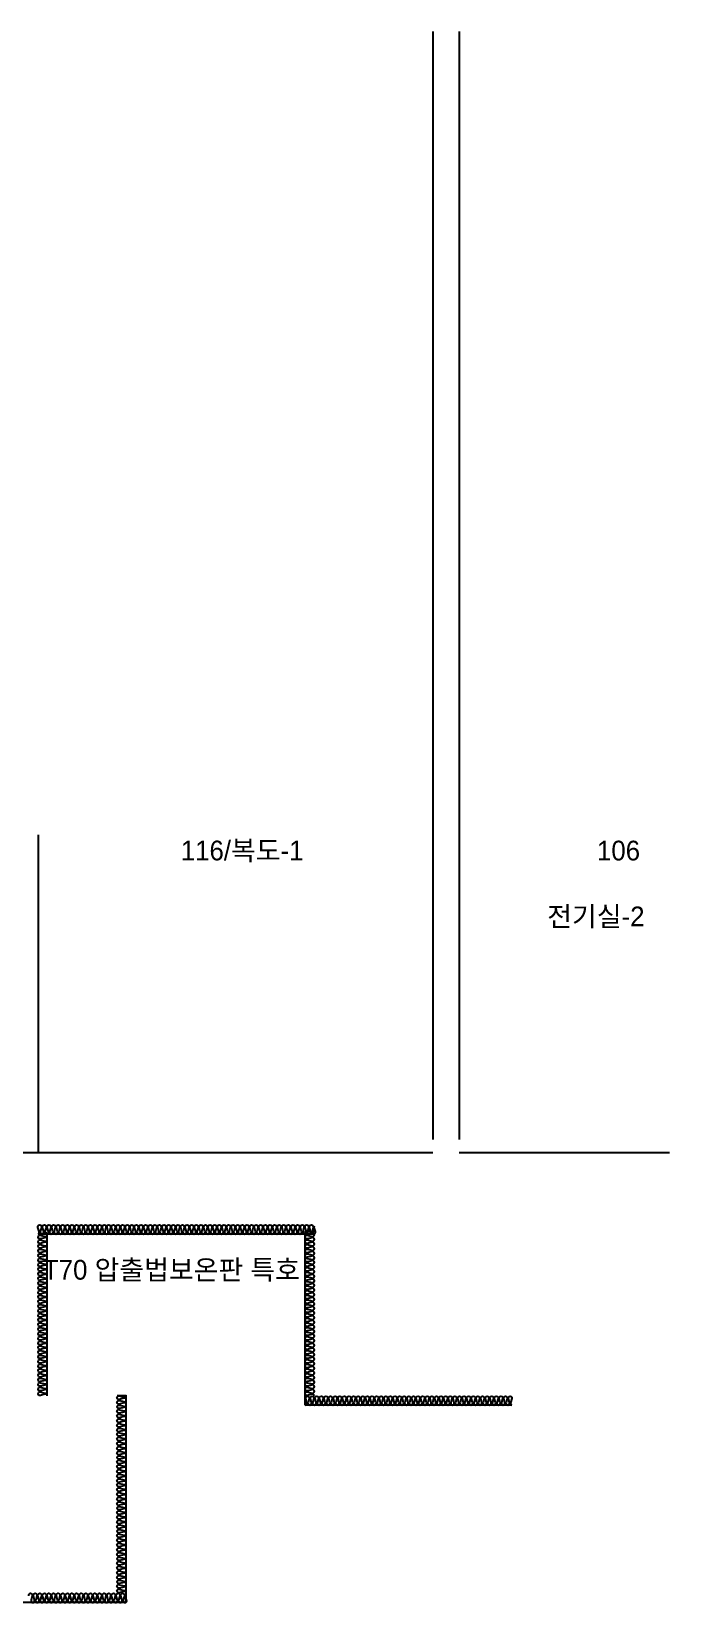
# Model space of a CAD drawing. Header units: millimetres. Extents: x -1320 to 172218, y -4077 to 50350.
# Drawn here: x 125349 to 130200, y -3420 to 8520 of the extents above; entities that cross this region are included whole.
import ezdxf
from ezdxf.enums import TextEntityAlignment as Align

# ---------------------------------------------------------------- set-up
doc = ezdxf.new("R2010")
doc.units = ezdxf.units.MM
doc.header["$LTSCALE"] = 60
for name, color, linetype in [('A-ELE-8', 8, 'Continuous'), ('A-FIN', 6, 'Continuous'), ('A-INS', 251, 'Continuous'), ('A-WALL-D', 7, 'Continuous'), ('INSUL', 8, 'Continuous'), ('ISL', 251, 'Continuous')]:
    doc.layers.add(name, color=color, linetype=linetype)
doc.layers.add('NOPLOT-TEXT', color=11, linetype='Continuous', plot=False)
doc.layers.add('NOPLOT-단열', color=21, linetype='Continuous', plot=False)
doc.styles.add('Gtx', font='')
doc.styles.get('Gtx').set_extended_font_data('Dotum')

msp = doc.modelspace()

# ---------------------------------------------------------------- linework, layer by layer
at = {"layer": 'A-ELE-8'}
msp.add_line((125400, 2415), (125400, 0), dxfattribs=at)
at = {"layer": 'A-FIN'}
for p, q in [((121678, 0), (128400, 0)), ((128600, 0), (130200, 0))]:
    msp.add_line(p, q, dxfattribs=at)
at = {"layer": 'A-INS'}
for p, q in [((129000, -1920, 0), (127430, -1920, 0)), ((126070, -3420), (117380, -3420))]:
    msp.add_line(p, q, dxfattribs=at)
at = {"layer": 'A-WALL-D'}
for p, q in [((128400, 8520, 0), (128400, 100)), ((128600, 8520, 0), (128600, 100))]:
    msp.add_line(p, q, dxfattribs=at)
at = {"layer": 'INSUL'}
for p, q in [((127500, -620), (125400, -620)), ((125470, -1850), (125470, -620)), ((127430, -1920, 0), (127430, -620, 0)), ((126070, -1850), (126000, -1850)), ((126070, -3420), (126070, -1850))]:
    msp.add_line(p, q, dxfattribs=at)
at = {"layer": 'ISL', "elevation": 0}
for points in [[(125400, -619, 0.413432), (125408, -601), (125399, -569, -1.449198), (125426, -569), (125417, -601, 0.524856), (125430, -620, 0.524856), (125443, -601), (125434, -569, -1.449198), (125461, -569), (125452, -601, 0.524856), (125465, -620, 0.524856), (125478, -601), (125469, -569, -1.449198), (125496, -569), (125487, -601, 0.524856), (125500, -620, 0.524856), (125513, -601), (125504, -569, -1.449198), (125531, -569), (125522, -601, 0.524856), (125535, -620, 0.524856), (125548, -601), (125539, -569, -1.449198), (125566, -569), (125557, -601, 0.524856), (125570, -620, 0.524856), (125583, -601), (125574, -569, -1.449198), (125601, -569), (125592, -601, 0.524856), (125605, -620, 0.524856), (125618, -601), (125609, -569, -1.449198), (125636, -569), (125627, -601, 0.524856), (125640, -620, 0.524856), (125653, -601), (125644, -569, -1.449198), (125671, -569), (125662, -601, 0.524856), (125675, -620, 0.524856), (125688, -601), (125679, -569, -1.449198), (125706, -569), (125697, -601, 0.524856), (125710, -620, 0.524856), (125723, -601), (125714, -569, -1.449198), (125741, -569), (125732, -601, 0.524856), (125745, -620, 0.524856), (125758, -601), (125749, -569, -1.449198), (125776, -569), (125767, -601, 0.524856), (125780, -620, 0.524856), (125793, -601), (125784, -569, -1.449198), (125811, -569), (125802, -601, 0.524856), (125815, -620, 0.524856), (125828, -601), (125819, -569, -1.449198), (125846, -569), (125837, -601, 0.524856), (125850, -620, 0.524856), (125863, -601), (125854, -569, -1.449198), (125881, -569), (125872, -601, 0.524856), (125885, -620, 0.524856), (125898, -601), (125889, -569, -1.449198), (125916, -569), (125907, -601, 0.524856), (125920, -620, 0.524856), (125933, -601), (125924, -569, -1.449198), (125951, -569), (125942, -601, 0.524856), (125955, -620, 0.524856), (125968, -601), (125959, -569, -1.449198), (125986, -569), (125977, -601, 0.524856), (125990, -620, 0.524856), (126003, -601), (125994, -569, -1.449198), (126021, -569), (126012, -601, 0.524856), (126025, -620, 0.524856), (126038, -601), (126029, -569, -1.449198), (126056, -569), (126047, -601, 0.524856), (126060, -620, 0.524856), (126073, -601), (126064, -569, -1.449198), (126091, -569), (126082, -601, 0.524856), (126095, -620, 0.524856), (126108, -601), (126099, -569, -1.449198), (126126, -569), (126117, -601, 0.524856), (126130, -620, 0.524856), (126143, -601), (126134, -569, -1.449198), (126161, -569), (126152, -601, 0.524856), (126165, -620, 0.524856), (126178, -601), (126169, -569, -1.449198), (126196, -569), (126187, -601, 0.524856), (126200, -620, 0.524856), (126213, -601), (126204, -569, -1.449198), (126231, -569), (126222, -601, 0.524856), (126235, -620, 0.524856), (126248, -601), (126239, -569, -1.449198), (126266, -569), (126257, -601, 0.524856), (126270, -620, 0.524856), (126283, -601), (126274, -569, -1.449198), (126301, -569), (126292, -601, 0.524856), (126305, -620, 0.524856), (126318, -601), (126309, -569, -1.449198), (126336, -569), (126327, -601, 0.524856), (126340, -620, 0.524856), (126353, -601), (126344, -569, -1.449198), (126371, -569), (126362, -601, 0.524856), (126375, -620, 0.524856), (126388, -601), (126379, -569, -1.449198), (126406, -569), (126397, -601, 0.524856), (126410, -620, 0.524856), (126423, -601), (126414, -569, -1.449198), (126441, -569), (126432, -601, 0.524856), (126445, -620, 0.524856), (126458, -601), (126449, -569, -1.449198), (126476, -569), (126467, -601, 0.524856), (126480, -620, 0.524856), (126493, -601), (126484, -569, -1.449198), (126511, -569), (126502, -601, 0.524856), (126515, -620, 0.524856), (126528, -601), (126519, -569, -1.449198), (126546, -569), (126537, -601, 0.524856), (126550, -620, 0.524856), (126563, -601), (126554, -569, -1.449198), (126581, -569), (126572, -601, 0.524856), (126585, -620, 0.524856), (126598, -601), (126589, -569, -1.449198), (126616, -569), (126607, -601, 0.524856), (126620, -620, 0.524856), (126633, -601), (126624, -569, -1.449198), (126651, -569), (126642, -601, 0.524856), (126655, -620, 0.524856), (126668, -601), (126659, -569, -1.449198), (126686, -569), (126677, -601, 0.524856), (126690, -620, 0.524856), (126703, -601), (126694, -569, -1.449198), (126721, -569), (126712, -601, 0.524856), (126725, -620, 0.524856), (126738, -601), (126729, -569, -1.449198), (126756, -569), (126747, -601, 0.524856), (126760, -620, 0.524856), (126773, -601), (126764, -569, -1.449198), (126791, -569), (126782, -601, 0.524856), (126795, -620, 0.524856), (126808, -601), (126799, -569, -1.449198), (126826, -569), (126817, -601, 0.524856), (126830, -620, 0.524856), (126843, -601), (126834, -569, -1.449198), (126861, -569), (126852, -601, 0.524856), (126865, -620, 0.524856), (126878, -601), (126869, -569, -1.449198), (126896, -569), (126887, -601, 0.524856), (126900, -620, 0.524856), (126913, -601), (126904, -569, -1.449198), (126931, -569), (126922, -601, 0.524856), (126935, -620, 0.524856), (126948, -601), (126939, -569, -1.449198), (126966, -569), (126957, -601, 0.524856), (126970, -620, 0.524856), (126983, -601), (126974, -569, -1.449198), (127001, -569), (126992, -601, 0.524856), (127005, -620, 0.524856), (127018, -601), (127009, -569, -1.449198), (127036, -569), (127027, -601, 0.524856), (127040, -620, 0.524856), (127053, -601), (127044, -569, -1.449198), (127071, -569), (127062, -601, 0.524856), (127075, -620, 0.524856), (127088, -601), (127079, -569, -1.449198), (127106, -569), (127097, -601, 0.524856), (127110, -620, 0.524856), (127123, -601), (127114, -569, -1.449198), (127141, -569), (127132, -601, 0.524856), (127145, -620, 0.524856), (127158, -601), (127149, -569, -1.449198), (127176, -569), (127167, -601, 0.524856), (127180, -620, 0.524856), (127193, -601), (127184, -569, -1.449198), (127211, -569), (127202, -601, 0.524856), (127215, -620, 0.524856), (127228, -601), (127219, -569, -1.449198), (127246, -569), (127237, -601, 0.524856), (127250, -620, 0.524856), (127263, -601), (127254, -569, -1.449198), (127281, -569), (127272, -601, 0.524856), (127285, -620, 0.524856), (127298, -601), (127289, -569, -1.449198), (127316, -569), (127307, -601, 0.524856), (127320, -620, 0.524856), (127333, -601), (127324, -569, -1.449198), (127351, -569), (127342, -601, 0.524856), (127355, -620, 0.524856), (127368, -601), (127359, -569, -1.449198), (127386, -569), (127377, -601, 0.524856), (127390, -620, 0.524856), (127403, -601), (127394, -569, -1.449198), (127421, -569), (127412, -601, 0.524856), (127425, -620, 0.524856), (127438, -601), (127429, -569, -1.449198), (127456, -569), (127447, -601, 0.524856), (127460, -620, 0.524856), (127473, -601), (127464, -569, -1.449198), (127491, -569), (127482, -601, 0.524856), (127495, -620, 0.524856), (127508, -601), (127499, -569, -0.210459), (127500, -558, -0.210459)], [(127500, -1850, 0.524856), (127481, -1837), (127449, -1846, -1.449198), (127449, -1819), (127481, -1828, 0.524856), (127500, -1815, 0.524856), (127481, -1802), (127449, -1811, -1.449198), (127449, -1784), (127481, -1793, 0.524856), (127500, -1780, 0.524856), (127481, -1767), (127449, -1776, -1.449198), (127449, -1749), (127481, -1758, 0.524856), (127500, -1745, 0.524856), (127481, -1732), (127449, -1741, -1.449198), (127449, -1714), (127481, -1723, 0.524856), (127500, -1710, 0.524856), (127481, -1697), (127449, -1706, -1.449198), (127449, -1679), (127481, -1688, 0.524856), (127500, -1675, 0.524856), (127481, -1662), (127449, -1671, -1.449198), (127449, -1644), (127481, -1653, 0.524856), (127500, -1640, 0.524856), (127481, -1627), (127449, -1636, -1.449198), (127449, -1609), (127481, -1618, 0.524856), (127500, -1605, 0.524856), (127481, -1592), (127449, -1601, -1.449198), (127449, -1574), (127481, -1583, 0.524856), (127500, -1570, 0.524856), (127481, -1557), (127449, -1566, -1.449198), (127449, -1539), (127481, -1548, 0.524856), (127500, -1535, 0.524856), (127481, -1522), (127449, -1531, -1.449198), (127449, -1504), (127481, -1513, 0.524856), (127500, -1500, 0.524856), (127481, -1487), (127449, -1496, -1.449198), (127449, -1469), (127481, -1478, 0.524856), (127500, -1465, 0.524856), (127481, -1452), (127449, -1461, -1.449198), (127449, -1434), (127481, -1443, 0.524856), (127500, -1430, 0.524856), (127481, -1417), (127449, -1426, -1.449198), (127449, -1399), (127481, -1408, 0.524856), (127500, -1395, 0.524856), (127481, -1382), (127449, -1391, -1.449198), (127449, -1364), (127481, -1373, 0.524856), (127500, -1360, 0.524856), (127481, -1347), (127449, -1356, -1.449198), (127449, -1329), (127481, -1338, 0.524856), (127500, -1325, 0.524856), (127481, -1312), (127449, -1321, -1.449198), (127449, -1294), (127481, -1303, 0.524856), (127500, -1290, 0.524856), (127481, -1277), (127449, -1286, -1.449198), (127449, -1259), (127481, -1268, 0.524856), (127500, -1255, 0.524856), (127481, -1242), (127449, -1251, -1.449198), (127449, -1224), (127481, -1233, 0.524856), (127500, -1220, 0.524856), (127481, -1207), (127449, -1216, -1.449198), (127449, -1189), (127481, -1198, 0.524856), (127500, -1185, 0.524856), (127481, -1172), (127449, -1181, -1.449198), (127449, -1154), (127481, -1163, 0.524856), (127500, -1150, 0.524856), (127481, -1137), (127449, -1146, -1.449198), (127449, -1119), (127481, -1128, 0.524856), (127500, -1115, 0.524856), (127481, -1102), (127449, -1111, -1.449198), (127449, -1084), (127481, -1093, 0.524856), (127500, -1080, 0.524856), (127481, -1067), (127449, -1076, -1.449198), (127449, -1049), (127481, -1058, 0.524856), (127500, -1045, 0.524856), (127481, -1032), (127449, -1041, -1.449198), (127449, -1014), (127481, -1023, 0.524856), (127500, -1010, 0.524856), (127481, -997), (127449, -1006, -1.449198), (127449, -979), (127481, -988, 0.524856), (127500, -975, 0.524856), (127481, -962), (127449, -971, -1.449198), (127449, -944), (127481, -953, 0.524856), (127500, -940, 0.524856), (127481, -927), (127449, -936, -1.449198), (127449, -909), (127481, -918, 0.524856), (127500, -905, 0.524856), (127481, -892), (127449, -901, -1.449198), (127449, -874), (127481, -883, 0.524856), (127500, -870, 0.524856), (127481, -857), (127449, -866, -1.449198), (127449, -839), (127481, -848, 0.524856), (127500, -835, 0.524856), (127481, -822), (127449, -831, -1.449198), (127449, -804), (127481, -813, 0.524856), (127500, -800, 0.524856), (127481, -787), (127449, -796, -1.449198), (127449, -769), (127481, -778, 0.524856), (127500, -765, 0.524856), (127481, -752), (127449, -761, -1.449198), (127449, -734), (127481, -743, 0.524856), (127500, -730, 0.524856), (127481, -717), (127449, -726, -1.449198), (127449, -699), (127481, -708, 0.524856), (127500, -695, 0.524856), (127481, -682), (127449, -691, -1.449198), (127449, -664), (127481, -673, 0.524856), (127500, -660, 0.524856), (127481, -647), (127449, -656, -1.449198), (127449, -629), (127481, -638, 0.524856), (127500, -625, 0.524856), (127481, -612), (127449, -621, -1.449198), (127449, -594), (127481, -603, 0.524856), (127500, -590)], [(125470, -1850, 0.524856), (125451, -1837), (125419, -1846, -1.449198), (125419, -1819), (125451, -1828, 0.524856), (125470, -1815, 0.524856), (125451, -1802), (125419, -1811, -1.449198), (125419, -1784), (125451, -1793, 0.524856), (125470, -1780, 0.524856), (125451, -1767), (125419, -1776, -1.449198), (125419, -1749), (125451, -1758, 0.524856), (125470, -1745, 0.524856), (125451, -1732), (125419, -1741, -1.449198), (125419, -1714), (125451, -1723, 0.524856), (125470, -1710, 0.524856), (125451, -1697), (125419, -1706, -1.449198), (125419, -1679), (125451, -1688, 0.524856), (125470, -1675, 0.524856), (125451, -1662), (125419, -1671, -1.449198), (125419, -1644), (125451, -1653, 0.524856), (125470, -1640, 0.524856), (125451, -1627), (125419, -1636, -1.449198), (125419, -1609), (125451, -1618, 0.524856), (125470, -1605, 0.524856), (125451, -1592), (125419, -1601, -1.449198), (125419, -1574), (125451, -1583, 0.524856), (125470, -1570, 0.524856), (125451, -1557), (125419, -1566, -1.449198), (125419, -1539), (125451, -1548, 0.524856), (125470, -1535, 0.524856), (125451, -1522), (125419, -1531, -1.449198), (125419, -1504), (125451, -1513, 0.524856), (125470, -1500, 0.524856), (125451, -1487), (125419, -1496, -1.449198), (125419, -1469), (125451, -1478, 0.524856), (125470, -1465, 0.524856), (125451, -1452), (125419, -1461, -1.449198), (125419, -1434), (125451, -1443, 0.524856), (125470, -1430, 0.524856), (125451, -1417), (125419, -1426, -1.449198), (125419, -1399), (125451, -1408, 0.524856), (125470, -1395, 0.524856), (125451, -1382), (125419, -1391, -1.449198), (125419, -1364), (125451, -1373, 0.524856), (125470, -1360, 0.524856), (125451, -1347), (125419, -1356, -1.449198), (125419, -1329), (125451, -1338, 0.524856), (125470, -1325, 0.524856), (125451, -1312), (125419, -1321, -1.449198), (125419, -1294), (125451, -1303, 0.524856), (125470, -1290, 0.524856), (125451, -1277), (125419, -1286, -1.449198), (125419, -1259), (125451, -1268, 0.524856), (125470, -1255, 0.524856), (125451, -1242), (125419, -1251, -1.449198), (125419, -1224), (125451, -1233, 0.524856), (125470, -1220, 0.524856), (125451, -1207), (125419, -1216, -1.449198), (125419, -1189), (125451, -1198, 0.524856), (125470, -1185, 0.524856), (125451, -1172), (125419, -1181, -1.449198), (125419, -1154), (125451, -1163, 0.524856), (125470, -1150, 0.524856), (125451, -1137), (125419, -1146, -1.449198), (125419, -1119), (125451, -1128, 0.524856), (125470, -1115, 0.524856), (125451, -1102), (125419, -1111, -1.449198), (125419, -1084), (125451, -1093, 0.524856), (125470, -1080, 0.524856), (125451, -1067), (125419, -1076, -1.449198), (125419, -1049), (125451, -1058, 0.524856), (125470, -1045, 0.524856), (125451, -1032), (125419, -1041, -1.449198), (125419, -1014), (125451, -1023, 0.524856), (125470, -1010, 0.524856), (125451, -997), (125419, -1006, -1.449198), (125419, -979), (125451, -988, 0.524856), (125470, -975, 0.524856), (125451, -962), (125419, -971, -1.449198), (125419, -944), (125451, -953, 0.524856), (125470, -940, 0.524856), (125451, -927), (125419, -936, -1.449198), (125419, -909), (125451, -918, 0.524856), (125470, -905, 0.524856), (125451, -892), (125419, -901, -1.449198), (125419, -874), (125451, -883, 0.524856), (125470, -870, 0.524856), (125451, -857), (125419, -866, -1.449198), (125419, -839), (125451, -848, 0.524856), (125470, -835, 0.524856), (125451, -822), (125419, -831, -1.449198), (125419, -804), (125451, -813, 0.524856), (125470, -800, 0.524856), (125451, -787), (125419, -796, -1.449198), (125419, -769), (125451, -778, 0.524856), (125470, -765, 0.524856), (125451, -752), (125419, -761, -1.449198), (125419, -734), (125451, -743, 0.524856), (125470, -730, 0.524856), (125451, -717), (125419, -726, -1.449198), (125419, -699), (125451, -708, 0.524856), (125470, -695, 0.524856), (125451, -682), (125419, -691, -1.449198), (125419, -664), (125451, -673, 0.524856), (125470, -660, 0.524856), (125451, -647), (125419, -656, -1.449198), (125419, -629), (125451, -638, 0.524856), (125470, -625, 0.524856), (125451, -612), (125419, -621, -0.210559), (125408, -620, -0.210559)], [(126070, -3350, 0.524856), (126051, -3337), (126019, -3346, -1.449198), (126019, -3319), (126051, -3328, 0.524856), (126070, -3315, 0.524856), (126051, -3302), (126019, -3311, -1.449198), (126019, -3284), (126051, -3293, 0.524856), (126070, -3280, 0.524856), (126051, -3267), (126019, -3276, -1.449198), (126019, -3249), (126051, -3258, 0.524856), (126070, -3245, 0.524856), (126051, -3232), (126019, -3241, -1.449198), (126019, -3214), (126051, -3223, 0.524856), (126070, -3210, 0.524856), (126051, -3197), (126019, -3206, -1.449198), (126019, -3179), (126051, -3188, 0.524856), (126070, -3175, 0.524856), (126051, -3162), (126019, -3171, -1.449198), (126019, -3144), (126051, -3153, 0.524856), (126070, -3140, 0.524856), (126051, -3127), (126019, -3136, -1.449198), (126019, -3109), (126051, -3118, 0.524856), (126070, -3105, 0.524856), (126051, -3092), (126019, -3101, -1.449198), (126019, -3074), (126051, -3083, 0.524856), (126070, -3070, 0.524856), (126051, -3057), (126019, -3066, -1.449198), (126019, -3039), (126051, -3048, 0.524856), (126070, -3035, 0.524856), (126051, -3022), (126019, -3031, -1.449198), (126019, -3004), (126051, -3013, 0.524856), (126070, -3000, 0.524856), (126051, -2987), (126019, -2996, -1.449198), (126019, -2969), (126051, -2978, 0.524856), (126070, -2965, 0.524856), (126051, -2952), (126019, -2961, -1.449198), (126019, -2934), (126051, -2943, 0.524856), (126070, -2930, 0.524856), (126051, -2917), (126019, -2926, -1.449198), (126019, -2899), (126051, -2908, 0.524856), (126070, -2895, 0.524856), (126051, -2882), (126019, -2891, -1.449198), (126019, -2864), (126051, -2873, 0.524856), (126070, -2860, 0.524856), (126051, -2847), (126019, -2856, -1.449198), (126019, -2829), (126051, -2838, 0.524856), (126070, -2825, 0.524856), (126051, -2812), (126019, -2821, -1.449198), (126019, -2794), (126051, -2803, 0.524856), (126070, -2790, 0.524856), (126051, -2777), (126019, -2786, -1.449198), (126019, -2759), (126051, -2768, 0.524856), (126070, -2755, 0.524856), (126051, -2742), (126019, -2751, -1.449198), (126019, -2724), (126051, -2733, 0.524856), (126070, -2720, 0.524856), (126051, -2707), (126019, -2716, -1.449198), (126019, -2689), (126051, -2698, 0.524856), (126070, -2685, 0.524856), (126051, -2672), (126019, -2681, -1.449198), (126019, -2654), (126051, -2663, 0.524856), (126070, -2650, 0.524856), (126051, -2637), (126019, -2646, -1.449198), (126019, -2619), (126051, -2628, 0.524856), (126070, -2615, 0.524856), (126051, -2602), (126019, -2611, -1.449198), (126019, -2584), (126051, -2593, 0.524856), (126070, -2580, 0.524856), (126051, -2567), (126019, -2576, -1.449198), (126019, -2549), (126051, -2558, 0.524856), (126070, -2545, 0.524856), (126051, -2532), (126019, -2541, -1.449198), (126019, -2514), (126051, -2523, 0.524856), (126070, -2510, 0.524856), (126051, -2497), (126019, -2506, -1.449198), (126019, -2479), (126051, -2488, 0.524856), (126070, -2475, 0.524856), (126051, -2462), (126019, -2471, -1.449198), (126019, -2444), (126051, -2453, 0.524856), (126070, -2440, 0.524856), (126051, -2427), (126019, -2436, -1.449198), (126019, -2409), (126051, -2418, 0.524856), (126070, -2405, 0.524856), (126051, -2392), (126019, -2401, -1.449198), (126019, -2374), (126051, -2383, 0.524856), (126070, -2370, 0.524856), (126051, -2357), (126019, -2366, -1.449198), (126019, -2339), (126051, -2348, 0.524856), (126070, -2335, 0.524856), (126051, -2322), (126019, -2331, -1.449198), (126019, -2304), (126051, -2313, 0.524856), (126070, -2300, 0.524856), (126051, -2287), (126019, -2296, -1.449198), (126019, -2269), (126051, -2278, 0.524856), (126070, -2265, 0.524856), (126051, -2252), (126019, -2261, -1.449198), (126019, -2234), (126051, -2243, 0.524856), (126070, -2230, 0.524856), (126051, -2217), (126019, -2226, -1.449198), (126019, -2199), (126051, -2208, 0.524856), (126070, -2195, 0.524856), (126051, -2182), (126019, -2191, -1.449198), (126019, -2164), (126051, -2173, 0.524856), (126070, -2160, 0.524856), (126051, -2147), (126019, -2156, -1.449198), (126019, -2129), (126051, -2138, 0.524856), (126070, -2125, 0.524856), (126051, -2112), (126019, -2121, -1.449198), (126019, -2094), (126051, -2103, 0.524856), (126070, -2090, 0.524856), (126051, -2077), (126019, -2086, -1.449198), (126019, -2059), (126051, -2068, 0.524856), (126070, -2055, 0.524856), (126051, -2042), (126019, -2051, -1.449198), (126019, -2024), (126051, -2033, 0.524856), (126070, -2020, 0.524856), (126051, -2007), (126019, -2016, -1.449198), (126019, -1989), (126051, -1998, 0.524856), (126070, -1985, 0.524856), (126051, -1972), (126019, -1981, -1.449198), (126019, -1954), (126051, -1963, 0.524856), (126070, -1950, 0.524856), (126051, -1937), (126019, -1946, -1.449198), (126019, -1919), (126051, -1928, 0.524856), (126070, -1915, 0.524856), (126051, -1902), (126019, -1911, -1.449198), (126019, -1884), (126051, -1893, 0.524856), (126070, -1880, 0.524856), (126051, -1867), (126019, -1876, -1.449198), (126019, -1849), (126051, -1858, 0.524856), (126070, -1845)], [(127430, -1920, 0.524856), (127443, -1901), (127435, -1869, -1.449198), (127461, -1869), (127452, -1901, 0.524856), (127465, -1920, 0.524856), (127478, -1901), (127470, -1869, -1.449198), (127496, -1869), (127487, -1901, 0.524856), (127500, -1920, 0.524856), (127513, -1901), (127505, -1869, -1.449198), (127531, -1869), (127522, -1901, 0.524856), (127535, -1920, 0.524856), (127548, -1901), (127540, -1869, -1.449198), (127566, -1869), (127557, -1901, 0.524856), (127570, -1920, 0.524856), (127583, -1901), (127575, -1869, -1.449198), (127601, -1869), (127592, -1901, 0.524856), (127605, -1920, 0.524856), (127618, -1901), (127610, -1869, -1.449198), (127636, -1869), (127627, -1901, 0.524856), (127640, -1920, 0.524856), (127653, -1901), (127645, -1869, -1.449198), (127671, -1869), (127662, -1901, 0.524856), (127675, -1920, 0.524856), (127688, -1901), (127680, -1869, -1.449198), (127706, -1869), (127697, -1901, 0.524856), (127710, -1920, 0.524856), (127723, -1901), (127715, -1869, -1.449198), (127741, -1869), (127732, -1901, 0.524856), (127745, -1920, 0.524856), (127758, -1901), (127750, -1869, -1.449198), (127776, -1869), (127767, -1901, 0.524856), (127780, -1920, 0.524856), (127793, -1901), (127785, -1869, -1.449198), (127811, -1869), (127802, -1901, 0.524856), (127815, -1920, 0.524856), (127828, -1901), (127820, -1869, -1.449198), (127846, -1869), (127837, -1901, 0.524856), (127850, -1920, 0.524856), (127863, -1901), (127855, -1869, -1.449198), (127881, -1869), (127872, -1901, 0.524856), (127885, -1920, 0.524856), (127898, -1901), (127890, -1869, -1.449198), (127916, -1869), (127907, -1901, 0.524856), (127920, -1920, 0.524856), (127933, -1901), (127925, -1869, -1.449198), (127951, -1869), (127942, -1901, 0.524856), (127955, -1920, 0.524856), (127968, -1901), (127960, -1869, -1.449198), (127986, -1869), (127977, -1901, 0.524856), (127990, -1920, 0.524856), (128003, -1901), (127995, -1869, -1.449198), (128021, -1869), (128012, -1901, 0.524856), (128025, -1920, 0.524856), (128038, -1901), (128030, -1869, -1.449198), (128056, -1869), (128047, -1901, 0.524856), (128060, -1920, 0.524856), (128073, -1901), (128065, -1869, -1.449198), (128091, -1869), (128082, -1901, 0.524856), (128095, -1920, 0.524856), (128108, -1901), (128100, -1869, -1.449198), (128126, -1869), (128117, -1901, 0.524856), (128130, -1920, 0.524856), (128143, -1901), (128135, -1869, -1.449198), (128161, -1869), (128152, -1901, 0.524856), (128165, -1920, 0.524856), (128178, -1901), (128170, -1869, -1.449198), (128196, -1869), (128187, -1901, 0.524856), (128200, -1920, 0.524856), (128213, -1901), (128205, -1869, -1.449198), (128231, -1869), (128222, -1901, 0.524856), (128235, -1920, 0.524856), (128248, -1901), (128240, -1869, -1.449198), (128266, -1869), (128257, -1901, 0.524856), (128270, -1920, 0.524856), (128283, -1901), (128275, -1869, -1.449198), (128301, -1869), (128292, -1901, 0.524856), (128305, -1920, 0.524856), (128318, -1901), (128310, -1869, -1.449198), (128336, -1869), (128327, -1901, 0.524856), (128340, -1920, 0.524856), (128353, -1901), (128345, -1869, -1.449198), (128371, -1869), (128362, -1901, 0.524856), (128375, -1920, 0.524856), (128388, -1901), (128380, -1869, -1.449198), (128406, -1869), (128397, -1901, 0.524856), (128410, -1920, 0.524856), (128423, -1901), (128415, -1869, -1.449198), (128441, -1869), (128432, -1901, 0.524856), (128445, -1920, 0.524856), (128458, -1901), (128450, -1869, -1.449198), (128476, -1869), (128467, -1901, 0.524856), (128480, -1920, 0.524856), (128493, -1901), (128485, -1869, -1.449198), (128511, -1869), (128502, -1901, 0.524856), (128515, -1920, 0.524856), (128528, -1901), (128520, -1869, -1.449198), (128546, -1869), (128537, -1901, 0.524856), (128550, -1920, 0.524856), (128563, -1901), (128555, -1869, -1.449198), (128581, -1869), (128572, -1901, 0.524856), (128585, -1920, 0.524856), (128598, -1901), (128590, -1869, -1.449198), (128616, -1869), (128607, -1901, 0.524856), (128620, -1920, 0.524856), (128633, -1901), (128625, -1869, -1.449198), (128651, -1869), (128642, -1901, 0.524856), (128655, -1920, 0.524856), (128668, -1901), (128660, -1869, -1.449198), (128686, -1869), (128677, -1901, 0.524856), (128690, -1920, 0.524856), (128703, -1901), (128695, -1869, -1.449198), (128721, -1869), (128712, -1901, 0.524856), (128725, -1920, 0.524856), (128738, -1901), (128730, -1869, -1.449198), (128756, -1869), (128747, -1901, 0.524856), (128760, -1920, 0.524856), (128773, -1901), (128765, -1869, -1.449198), (128791, -1869), (128782, -1901, 0.524856), (128795, -1920, 0.524856), (128808, -1901), (128800, -1869, -1.449198), (128826, -1869), (128817, -1901, 0.524856), (128830, -1920, 0.524856), (128843, -1901), (128835, -1869, -1.449198), (128861, -1869), (128852, -1901, 0.524856), (128865, -1920, 0.524856), (128878, -1901), (128870, -1869, -1.449198), (128896, -1869), (128887, -1901, 0.524856), (128900, -1920, 0.524856), (128913, -1901), (128905, -1869, -1.449198), (128931, -1869), (128922, -1901, 0.524856), (128935, -1920, 0.524856), (128948, -1901), (128940, -1869, -1.449198), (128966, -1869), (128957, -1901, 0.524856), (128970, -1920, 0.524856), (128983, -1901), (128975, -1869, -1.449198), (129001, -1869), (128992, -1901, 0.408388), (129000, -1919, 0.408388)], [(125329, -3369, -1.449198), (125356, -3369), (125347, -3401, 0.524856), (125360, -3420, 0.524856), (125373, -3401), (125364, -3369, -1.449198), (125391, -3369), (125382, -3401, 0.524856), (125395, -3420, 0.524856), (125408, -3401), (125399, -3369, -1.449198), (125426, -3369), (125417, -3401, 0.524856), (125430, -3420, 0.524856), (125443, -3401), (125434, -3369, -1.449198), (125461, -3369), (125452, -3401, 0.524856), (125465, -3420, 0.524856), (125478, -3401), (125469, -3369, -1.449198), (125496, -3369), (125487, -3401, 0.524856), (125500, -3420, 0.524856), (125513, -3401), (125504, -3369, -1.449198), (125531, -3369), (125522, -3401, 0.524856), (125535, -3420, 0.524856), (125548, -3401), (125539, -3369, -1.449198), (125566, -3369), (125557, -3401, 0.524856), (125570, -3420, 0.524856), (125583, -3401), (125574, -3369, -1.449198), (125601, -3369), (125592, -3401, 0.524856), (125605, -3420, 0.524856), (125618, -3401), (125609, -3369, -1.449198), (125636, -3369), (125627, -3401, 0.524856), (125640, -3420, 0.524856), (125653, -3401), (125644, -3369, -1.449198), (125671, -3369), (125662, -3401, 0.524856), (125675, -3420, 0.524856), (125688, -3401), (125679, -3369, -1.449198), (125706, -3369), (125697, -3401, 0.524856), (125710, -3420, 0.524856), (125723, -3401), (125714, -3369, -1.449198), (125741, -3369), (125732, -3401, 0.524856), (125745, -3420, 0.524856), (125758, -3401), (125749, -3369, -1.449198), (125776, -3369), (125767, -3401, 0.524856), (125780, -3420, 0.524856), (125793, -3401), (125784, -3369, -1.449198), (125811, -3369), (125802, -3401, 0.524856), (125815, -3420, 0.524856), (125828, -3401), (125819, -3369, -1.449198), (125846, -3369), (125837, -3401, 0.524856), (125850, -3420, 0.524856), (125863, -3401), (125854, -3369, -1.449198), (125881, -3369), (125872, -3401, 0.524856), (125885, -3420, 0.524856), (125898, -3401), (125889, -3369, -1.449198), (125916, -3369), (125907, -3401, 0.524856), (125920, -3420, 0.524856), (125933, -3401), (125924, -3369, -1.449198), (125951, -3369), (125942, -3401, 0.524856), (125955, -3420, 0.524856), (125968, -3401), (125959, -3369, -1.449198), (125986, -3369), (125977, -3401, 0.524856), (125990, -3420, 0.524856), (126003, -3401), (125994, -3369, -1.449198), (126021, -3369), (126012, -3401, 0.524856), (126025, -3420, 0.524856), (126038, -3401), (126029, -3369, -1.449198), (126056, -3369), (126047, -3401, 0.524856), (126060, -3420, 0.524856), (126073, -3401), (126064, -3369, -0.356068), (126070, -3352, -0.356068)]]:
    msp.add_lwpolyline(points, format="xyb", dxfattribs=at)

# ---------------------------------------------------------------- texts
at = {"layer": 'NOPLOT-TEXT', "style": 'Gtx'}
for s, p in [('116/복도-1', (126951, 2295, 0)), ('106', (129812, 2295, 0)), ('전기실-2', (129640, 1796, 0))]:
    msp.add_text(s, height=150, dxfattribs=at).set_placement(p, align=Align.MIDDLE)
at = {"layer": 'NOPLOT-단열', "style": 'Gtx'}
msp.add_text('T70 압출법보온판 특호', height=150, dxfattribs=at).set_placement((125437, -966))

doc.saveas('drawing.dxf')
